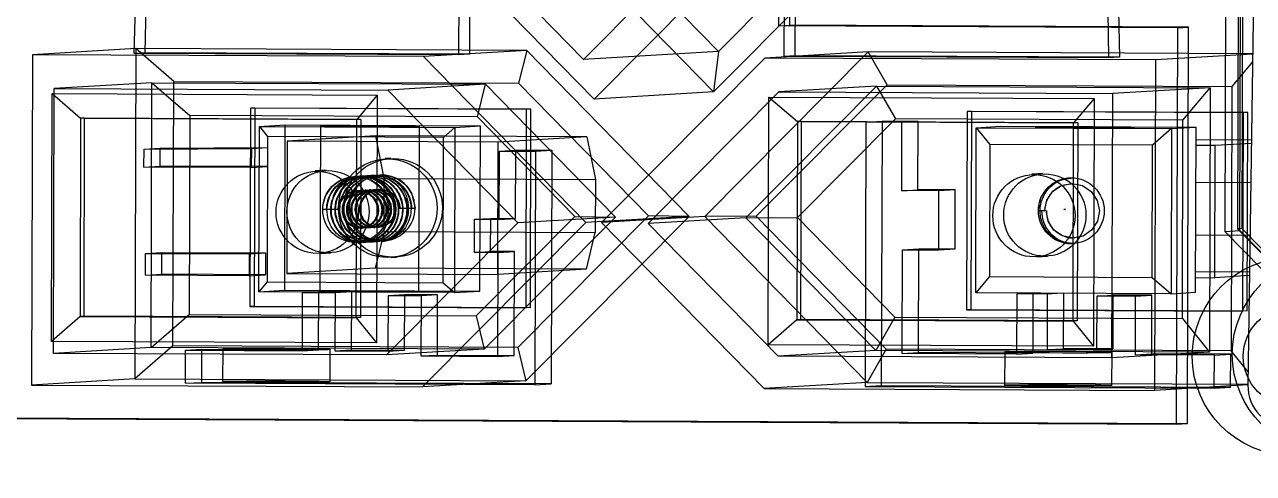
# Model space of a CAD drawing. Header units: millimetres. Extents: x -31.6 to 57.7, y -27.5 to 38.1.
# Drawn here: x -12.66 to 24.55, y -2.32 to 11.26 of the extents above; entities that cross this region are included whole.
import ezdxf

# ---------------------------------------------------------------- set-up
doc = ezdxf.new("R2010")
doc.units = ezdxf.units.MM

msp = doc.modelspace()

# ---------------------------------------------------------------- linework, layer by layer
at = {"color": 7, "linetype": 'Continuous', "lineweight": 25}
for p, q in [((10.182, 11.224), (10.252, 34.923)), ((10.511, 11.244), (10.58, 34.942)), ((24.832, 31.807), (24.38, 0.353)), ((0.533, 28.342), (0.48, 10.343)), ((0.862, 28.361), (0.809, 10.362)), ((10.343, 10.297), (10.397, 28.296)), ((10.672, 10.316), (10.725, 28.315)), ((24.099, 16.834), (24.064, 5.083)), ((24.23, 16.842), (24.195, 5.091)), ((23.71, 16.586), (23.676, 5.001)), ((24.136, 5.028), (24.17, 16.613)), ((4.26, 10.209), (0.327, 14.227)), ((3.286, 14.246), (8.203, 9.223)), ((8.218, 14.19), (4.26, 10.209)), ((4.415, 14.469), (8.349, 10.451)), ((8.203, 9.223), (13.15, 14.2)), ((8.349, 10.451), (12.306, 14.432)), ((-0.332, 14.032), (4.586, 9.009)), ((4.586, 9.009), (9.532, 13.986)), ((10.182, 11.224), (10.511, 11.244)), ((22.255, 11.168), (10.182, 11.224)), ((22.584, 11.187), (10.511, 11.244)), ((22.22, -0.832), (22.255, 11.168)), ((22.255, 11.168), (22.584, 11.187)), ((22.549, -0.812), (22.584, 11.187)), ((-9.292, 10.536), (-12.416, 10.351)), ((-9.292, 10.536), (-9.321, 0.536)), ((2.545, 10.48), (-9.292, 10.536)), ((-8.144, 9.541), (-9.292, 10.536)), ((2.545, 10.48), (-0.579, 10.296)), ((2.545, 10.48), (2.298, 9.492)), ((7.462, 5.458), (2.545, 10.48)), ((8.349, 10.451), (4.26, 10.209)), ((12.882, 10.432), (7.936, 5.455)), ((8.349, 10.451), (8.203, 9.223)), ((12.882, 10.432), (9.758, 10.247)), ((24.524, 10.378), (12.882, 10.432)), ((13.452, 9.44), (12.882, 10.432)), ((-12.416, 10.351), (-12.445, 0.351)), ((-0.579, 10.296), (-12.416, 10.351)), ((-9.01, 10.408), (-9.339, 10.389)), ((0.48, 10.343), (-9.339, 10.389)), ((0.809, 10.362), (-9.01, 10.408)), ((4.338, 5.273), (-0.579, 10.296)), ((0.809, 10.362), (0.48, 10.343)), ((9.758, 10.247), (4.811, 5.271)), ((21.595, 10.192), (9.758, 10.247)), ((10.672, 10.316), (10.343, 10.297)), ((20.162, 10.251), (10.343, 10.297)), ((20.491, 10.271), (10.672, 10.316)), ((20.491, 10.271), (20.162, 10.251)), ((21.565, 0.192), (21.595, 10.192)), ((24.524, 10.365), (21.595, 10.192)), ((24.52, 10.139), (23.894, 9.391)), ((-11.785, 1.31), (-11.761, 9.327)), ((-8.801, 9.502), (-11.761, 9.327)), ((-11.761, 9.327), (-1.661, 9.28)), ((-8.825, 1.485), (-8.801, 9.502)), ((-8.801, 9.502), (1.299, 9.455)), ((-8.801, 9.502), (-7.654, 8.507)), ((-8.167, 1.541), (-8.144, 9.541)), ((-8.144, 9.541), (2.298, 9.492)), ((1.299, 9.455), (-1.661, 9.28)), ((1.052, 8.466), (1.299, 9.455)), ((1.299, 9.455), (5.233, 5.436)), ((2.298, 9.492), (6.232, 5.474)), ((9.178, 5.418), (13.136, 9.399)), ((9.495, 5.459), (13.452, 9.44)), ((13.136, 9.399), (10.176, 9.224)), ((13.136, 9.399), (23.236, 9.352)), ((13.136, 9.399), (13.706, 8.407)), ((13.452, 9.44), (23.894, 9.391)), ((23.236, 9.352), (20.276, 9.177)), ((22.411, 8.367), (23.236, 9.352)), ((23.236, 9.352), (23.213, 1.353)), ((23.894, 9.391), (23.87, 1.392)), ((-11.845, 1.672), (-11.823, 9.172)), ((-11.823, 9.172), (-1.979, 9.126)), ((-11.823, 9.172), (-10.962, 8.426)), ((-1.979, 9.126), (-2.597, 8.386)), ((-1.979, 9.126), (-2.001, 1.626)), ((-1.661, 9.28), (2.273, 5.261)), ((8.203, 9.223), (4.586, 9.009)), ((6.218, 5.243), (10.176, 9.224)), ((9.856, 1.571), (9.878, 9.07)), ((9.878, 9.07), (19.722, 9.024)), ((9.878, 9.07), (10.739, 8.324)), ((10.176, 9.224), (20.276, 9.177)), ((19.722, 9.024), (19.103, 8.285)), ((19.722, 9.024), (19.7, 1.525)), ((20.276, 9.177), (20.253, 1.178)), ((-5.823, 8.73), (-5.841, 2.73)), ((-5.692, 8.737), (-5.823, 8.73)), ((2.541, 8.69), (-5.823, 8.73)), ((-5.692, 8.737), (-5.709, 2.738)), ((2.673, 8.698), (-5.692, 8.737)), ((2.524, 2.691), (2.541, 8.69)), ((2.673, 8.698), (2.541, 8.69)), ((2.655, 2.699), (2.673, 8.698)), ((15.877, 8.628), (15.86, 2.628)), ((16.009, 8.636), (15.877, 8.628)), ((24.242, 8.589), (15.877, 8.628)), ((16.009, 8.636), (15.991, 2.636)), ((24.373, 8.597), (16.009, 8.636)), ((24.224, 2.589), (24.242, 8.589)), ((24.373, 8.597), (24.242, 8.589)), ((24.356, 2.597), (24.373, 8.597)), ((-10.962, 8.426), (-10.98, 2.426)), ((-10.839, 8.433), (-10.962, 8.426)), ((-2.597, 8.386), (-10.962, 8.426)), ((-10.856, 2.433), (-10.839, 8.433)), ((-10.839, 8.433), (-2.474, 8.394)), ((-7.654, 8.507), (-7.671, 2.49)), ((1.052, 8.466), (-7.654, 8.507)), ((-5.549, 8.177), (-4.776, 8.223)), ((-4.776, 8.223), (-4.791, 3.223)), ((-4.776, 8.223), (1.142, 8.195)), ((-3.703, 8.191), (-3.718, 3.191)), ((-2.615, 2.387), (-2.597, 8.386)), ((-2.474, 8.394), (-2.597, 8.386)), ((-2.474, 8.394), (-2.492, 2.394)), ((0.369, 8.15), (1.142, 8.195)), ((4.002, 5.453), (1.052, 8.466)), ((1.128, 3.196), (1.142, 8.195)), ((10.739, 8.324), (10.721, 2.325)), ((13.706, 8.407), (10.738, 5.421)), ((10.862, 8.331), (10.739, 8.324)), ((19.103, 8.285), (10.739, 8.324)), ((10.844, 2.332), (10.862, 8.331)), ((10.862, 8.331), (19.226, 8.292)), ((12.811, 8.309), (12.787, 0.309)), ((12.811, 8.309), (13.304, 8.338)), ((13.902, 8.304), (12.811, 8.309)), ((13.304, 8.338), (13.28, 0.339)), ((14.395, 8.333), (13.304, 8.338)), ((22.411, 8.367), (13.706, 8.407)), ((13.896, 6.235), (13.902, 8.304)), ((13.902, 8.304), (14.395, 8.333)), ((14.389, 6.264), (14.395, 8.333)), ((16.152, 8.142), (16.892, 8.186)), ((16.892, 8.186), (22.81, 8.158)), ((19.085, 2.285), (19.103, 8.285)), ((19.226, 8.292), (19.103, 8.285)), ((19.226, 8.292), (19.209, 2.293)), ((22.394, 2.367), (22.411, 8.367)), ((-5.564, 3.178), (-5.549, 8.177)), ((-5.549, 8.177), (0.369, 8.15)), ((-5.549, 8.177), (-5.303, 7.873)), ((-5.303, 7.873), (-5.316, 3.473)), ((0.023, 7.848), (-5.303, 7.873)), ((-2.028, 7.891), (-4.708, 7.733)), ((-1.769, 6.599), (-2.028, 7.891)), ((4.364, 7.861), (-2.028, 7.891)), ((-0.718, 3.182), (-0.703, 8.182)), ((0.01, 3.448), (0.023, 7.848)), ((0.369, 8.15), (0.023, 7.848)), ((0.369, 8.15), (0.355, 3.15)), ((4.364, 7.861), (1.684, 7.703)), ((4.364, 7.861), (4.623, 6.569)), ((16.137, 3.143), (16.152, 8.142)), ((16.152, 8.142), (22.07, 8.115)), ((16.152, 8.142), (16.561, 7.635)), ((22.07, 8.115), (21.493, 7.612)), ((22.07, 8.115), (22.055, 3.115)), ((22.07, 8.115), (22.81, 8.158)), ((22.795, 3.159), (22.81, 8.158)), ((-9.044, 6.948), (-9.042, 7.495)), ((-9.042, 7.495), (-8.549, 7.524)), ((-9.042, 7.495), (-5.793, 7.512)), ((-8.551, 6.977), (-8.549, 7.524)), ((-8.549, 7.524), (-5.299, 7.541)), ((-5.793, 7.512), (-5.794, 6.933)), ((-5.793, 7.512), (-5.299, 7.541)), ((-5.299, 7.541), (-5.301, 6.962)), ((-4.708, 7.733), (-4.72, 3.733)), ((1.684, 7.703), (-4.708, 7.733)), ((1.672, 3.703), (1.684, 7.703)), ((1.719, 7.434), (2.213, 7.463)), ((2.207, 5.394), (2.213, 7.463)), ((2.213, 7.463), (3.304, 7.458)), ((2.811, 7.428), (3.304, 7.458)), ((3.304, 7.458), (3.283, 0.385)), ((16.561, 7.635), (16.55, 3.635)), ((21.493, 7.612), (16.561, 7.635)), ((21.482, 3.612), (21.493, 7.612)), ((24.486, 7.767), (22.809, 7.775)), ((23.384, 7.601), (22.809, 7.604)), ((23.372, 3.602), (23.384, 7.601)), ((24.485, 7.667), (23.384, 7.601)), ((-1.574, 7.217), (-1.738, 7.208)), ((1.713, 5.365), (1.719, 7.434)), ((1.719, 7.434), (2.811, 7.428)), ((2.811, 7.428), (2.79, 0.356)), ((-9.044, 6.948), (-8.551, 6.977)), ((-5.794, 6.933), (-9.044, 6.948)), ((-5.301, 6.962), (-8.551, 6.977)), ((-5.794, 6.933), (-5.301, 6.962)), ((-3.532, 6.851), (-3.861, 6.832)), ((-2.036, 6.698), (-2.151, 6.692)), ((-2.021, 6.699), (-2.024, 6.699)), ((-1.883, 6.708), (-1.907, 6.706)), ((18.168, 6.75), (17.839, 6.73)), ((-2.674, 6.661), (-2.705, 6.659)), ((-2.544, 6.668), (-2.56, 6.668)), ((-2.428, 6.675), (-2.514, 6.67)), ((-2.299, 6.683), (-2.414, 6.676)), ((-2.167, 6.691), (-2.282, 6.684)), ((-1.773, 4.999), (-1.769, 6.599)), ((-1.769, 6.599), (4.623, 6.569)), ((4.623, 6.569), (4.619, 4.969)), ((24.468, 6.477), (22.805, 6.484)), ((-2.575, 6.236), (-2.607, 6.234)), ((-2.444, 6.244), (-2.477, 6.242)), ((-2.314, 6.252), (-2.346, 6.25)), ((-2.183, 6.259), (-2.216, 6.257)), ((-2.053, 6.267), (-2.085, 6.265)), ((-1.922, 6.275), (-1.955, 6.273)), ((-0.945, 6.162), (-0.828, 5.705)), ((13.896, 6.235), (14.389, 6.264)), ((15.026, 6.239), (13.896, 6.235)), ((15.519, 6.268), (14.389, 6.264)), ((15.02, 4.443), (15.026, 6.239)), ((15.026, 6.239), (15.519, 6.268)), ((15.514, 4.472), (15.519, 6.268)), ((-3.633, 5.665), (-3.519, 5.672)), ((-3.168, 5.666), (-3.633, 5.665)), ((-3.519, 5.672), (-3.136, 5.668)), ((-3.136, 5.668), (-3.168, 5.666)), ((-1.325, 5.703), (-1.292, 5.705)), ((-0.942, 5.699), (-1.325, 5.703)), ((-1.292, 5.705), (-0.828, 5.705)), ((-0.828, 5.705), (-0.942, 5.699)), ((18.221, 5.629), (18.035, 5.628)), ((18.234, 5.629), (18.221, 5.629)), ((18.86, 5.666), (18.809, 5.667)), ((18.847, 5.666), (18.86, 5.666)), ((2.273, 5.261), (-1.701, 1.263)), ((-0.609, 0.296), (4.338, 5.273)), ((0.959, 4.368), (0.962, 5.368)), ((0.962, 5.368), (1.455, 5.397)), ((0.962, 5.368), (1.713, 5.365)), ((1.017, 2.45), (4.002, 5.453)), ((5.233, 5.436), (1.259, 1.438)), ((1.452, 4.397), (1.455, 5.397)), ((1.455, 5.397), (2.207, 5.394)), ((1.713, 5.365), (2.207, 5.394)), ((5.233, 5.436), (2.273, 5.261)), ((6.232, 5.474), (2.274, 1.492)), ((2.516, 0.481), (7.462, 5.458)), ((4.002, 5.453), (5.233, 5.436)), ((7.462, 5.458), (4.338, 5.273)), ((7.936, 5.455), (4.811, 5.271)), ((4.811, 5.271), (9.729, 0.248)), ((9.178, 5.418), (6.218, 5.243)), ((10.152, 1.225), (6.218, 5.243)), ((7.462, 5.458), (6.232, 5.474)), ((9.495, 5.459), (7.936, 5.455)), ((7.936, 5.455), (12.853, 0.433)), ((9.178, 5.418), (10.738, 5.421)), ((13.112, 1.4), (9.178, 5.418)), ((13.429, 1.44), (9.495, 5.459)), ((10.738, 5.421), (13.688, 2.408)), ((-2.476, 5.099), (-2.443, 5.101)), ((-2.345, 5.107), (-2.313, 5.109)), ((-2.215, 5.115), (-2.182, 5.117)), ((-2.084, 5.123), (-2.052, 5.124)), ((-1.773, 4.999), (-2.04, 3.891)), ((-1.978, 4.788), (-1.792, 4.912)), ((-1.954, 5.13), (-1.921, 5.132)), ((-1.773, 4.999), (4.619, 4.969)), ((4.352, 3.862), (4.619, 4.969)), ((24.445, 4.877), (22.801, 4.885)), ((23.676, 5.001), (24.136, 5.028)), ((23.676, 5.001), (31.732, -3.229)), ((24.195, 5.091), (24.064, 5.083)), ((24.064, 5.083), (32.236, -3.264)), ((32.193, -3.202), (24.136, 5.028)), ((24.195, 5.091), (32.367, -3.256)), ((-2.587, 4.662), (-2.491, 4.668)), ((-2.389, 4.674), (-2.363, 4.676)), ((-2.361, 4.676), (-2.246, 4.683)), ((-2.231, 4.684), (-2.116, 4.69)), ((-2.101, 4.691), (-1.986, 4.698)), ((-1.97, 4.699), (-1.907, 4.703)), ((-1.854, 4.706), (-1.765, 4.711)), ((13.92, 4.448), (14.414, 4.477)), ((14.404, 1.333), (14.414, 4.477)), ((14.414, 4.477), (15.514, 4.472)), ((15.02, 4.443), (15.514, 4.472)), ((-8.995, 3.676), (-8.993, 4.337)), ((-8.993, 4.337), (-8.5, 4.367)), ((-8.993, 4.337), (-5.855, 4.323)), ((-8.502, 3.705), (-8.5, 4.367)), ((-8.5, 4.367), (-5.362, 4.352)), ((-5.855, 4.323), (-5.857, 3.661)), ((-5.855, 4.323), (-5.362, 4.352)), ((-5.362, 4.352), (-5.364, 3.69)), ((-3.714, 4.336), (-3.385, 4.355)), ((-1.561, 4.213), (-1.397, 4.222)), ((0.959, 4.368), (1.452, 4.397)), ((1.681, 4.365), (0.959, 4.368)), ((2.174, 4.394), (1.452, 4.397)), ((1.671, 1.221), (1.681, 4.365)), ((1.681, 4.365), (2.174, 4.394)), ((2.165, 1.25), (2.174, 4.394)), ((13.911, 1.304), (13.92, 4.448)), ((13.92, 4.448), (15.02, 4.443)), ((17.987, 4.234), (18.316, 4.254)), ((-2.04, 3.891), (-4.72, 3.733)), ((-4.72, 3.733), (1.672, 3.703)), ((4.352, 3.862), (-2.04, 3.891)), ((4.352, 3.862), (1.672, 3.703)), ((24.429, 3.768), (22.797, 3.775)), ((-8.995, 3.676), (-8.502, 3.705)), ((-5.857, 3.661), (-8.995, 3.676)), ((-5.364, 3.69), (-8.502, 3.705)), ((-5.857, 3.661), (-5.364, 3.69)), ((-5.316, 3.473), (-5.564, 3.178)), ((-5.316, 3.473), (0.01, 3.448)), ((0.01, 3.448), (0.355, 3.15)), ((16.55, 3.635), (16.137, 3.143)), ((16.55, 3.635), (21.482, 3.612)), ((21.482, 3.612), (22.055, 3.115)), ((22.797, 3.604), (23.372, 3.602)), ((24.427, 3.664), (23.372, 3.602)), ((-5.564, 3.178), (-4.791, 3.223)), ((0.355, 3.15), (-5.564, 3.178)), ((-4.791, 3.223), (1.128, 3.196)), ((-4.249, 1.389), (-4.244, 3.156)), ((-4.244, 3.156), (-3.75, 3.186)), ((-4.244, 3.156), (-3.257, 3.152)), ((-3.756, 1.418), (-3.75, 3.186)), ((-3.75, 3.186), (-2.764, 3.181)), ((-3.257, 3.152), (-3.263, 1.384)), ((-3.257, 3.152), (-2.764, 3.181)), ((-2.764, 3.181), (-2.769, 1.414)), ((-1.646, 1.377), (-1.641, 3.067)), ((-1.641, 3.067), (-1.148, 3.096)), ((-1.641, 3.067), (-0.655, 3.062)), ((-1.153, 1.406), (-1.148, 3.096)), ((-1.148, 3.096), (-0.162, 3.091)), ((-0.655, 3.062), (-0.66, 1.232)), ((-0.655, 3.062), (-0.162, 3.091)), ((-0.162, 3.091), (-0.167, 1.261)), ((0.355, 3.15), (1.128, 3.196)), ((22.055, 3.115), (16.137, 3.143)), ((17.378, 3.118), (17.373, 1.288)), ((17.378, 3.118), (17.668, 3.135)), ((18.311, 3.114), (17.378, 3.118)), ((17.871, 3.135), (17.866, 1.317)), ((18.306, 1.424), (18.311, 3.114)), ((18.311, 3.114), (18.601, 3.131)), ((18.799, 1.453), (18.804, 3.13)), ((19.8, 3.044), (19.795, 1.417)), ((19.8, 3.044), (20.293, 3.073)), ((20.979, 3.038), (19.8, 3.044)), ((20.293, 3.073), (20.289, 1.446)), ((21.472, 3.068), (20.293, 3.073)), ((20.973, 1.271), (20.979, 3.038)), ((20.979, 3.038), (21.472, 3.068)), ((21.467, 1.3), (21.472, 3.068)), ((22.055, 3.115), (22.795, 3.159)), ((-5.709, 2.738), (-5.841, 2.73)), ((-5.841, 2.73), (2.524, 2.691)), ((-5.709, 2.738), (2.655, 2.699)), ((2.655, 2.699), (2.524, 2.691)), ((15.991, 2.636), (15.86, 2.628)), ((15.86, 2.628), (24.224, 2.589)), ((15.991, 2.636), (24.356, 2.597)), ((-10.98, 2.426), (-11.845, 1.672)), ((-10.856, 2.433), (-10.98, 2.426)), ((-10.98, 2.426), (-2.615, 2.387)), ((-2.492, 2.394), (-10.856, 2.433)), ((-8.825, 1.485), (-7.671, 2.49)), ((-7.671, 2.49), (1.017, 2.45)), ((-2.492, 2.394), (-2.615, 2.387)), ((-2.615, 2.387), (-2.001, 1.626)), ((1.017, 2.45), (1.259, 1.438)), ((10.721, 2.325), (9.856, 1.571)), ((10.844, 2.332), (10.721, 2.325)), ((10.721, 2.325), (19.085, 2.285)), ((19.209, 2.293), (10.844, 2.332)), ((13.688, 2.408), (13.112, 1.4)), ((13.688, 2.408), (22.394, 2.367)), ((19.209, 2.293), (19.085, 2.285)), ((19.085, 2.285), (19.7, 1.525)), ((22.394, 2.367), (23.213, 1.353)), ((24.356, 2.597), (24.224, 2.589)), ((-2.001, 1.626), (-11.845, 1.672)), ((-8.167, 1.541), (-9.321, 0.536)), ((2.274, 1.492), (-8.167, 1.541)), ((2.274, 1.492), (2.516, 0.481)), ((19.7, 1.525), (9.856, 1.571)), ((-8.825, 1.485), (-11.785, 1.31)), ((-1.701, 1.263), (-11.785, 1.31)), ((1.259, 1.438), (-8.825, 1.485)), ((-7.784, 0.406), (-7.782, 1.406)), ((-7.782, 1.406), (-7.288, 1.435)), ((-7.782, 1.406), (-4.249, 1.389)), ((-7.291, 0.435), (-7.288, 1.435)), ((-7.288, 1.435), (-3.756, 1.418)), ((-6.658, 1.447), (-6.661, 0.465)), ((-4.249, 1.389), (-3.756, 1.418)), ((-3.411, 0.455), (-3.408, 1.438)), ((-3.263, 1.384), (-2.769, 1.414)), ((-3.263, 1.384), (-1.646, 1.377)), ((-2.769, 1.414), (-1.153, 1.406)), ((1.259, 1.438), (-1.701, 1.263)), ((-1.646, 1.377), (-1.153, 1.406)), ((-0.66, 1.232), (-0.167, 1.261)), ((-0.66, 1.232), (1.671, 1.221)), ((-0.167, 1.261), (2.165, 1.25)), ((1.671, 1.221), (2.165, 1.25)), ((13.112, 1.4), (10.152, 1.225)), ((20.253, 1.178), (10.152, 1.225)), ((13.429, 1.44), (12.853, 0.433)), ((23.213, 1.353), (13.112, 1.4)), ((23.87, 1.392), (13.429, 1.44)), ((13.911, 1.304), (14.404, 1.333)), ((17.373, 1.288), (13.911, 1.304)), ((17.866, 1.317), (14.404, 1.333)), ((17.016, 1.354), (17.013, 0.354)), ((17.373, 1.288), (17.866, 1.317)), ((18.306, 1.424), (18.799, 1.453)), ((19.795, 1.417), (18.306, 1.424)), ((20.289, 1.446), (18.799, 1.453)), ((19.795, 1.417), (20.289, 1.446)), ((23.213, 1.353), (20.253, 1.178)), ((20.263, 0.344), (20.266, 1.344)), ((20.973, 1.271), (21.467, 1.3)), ((23.364, 1.26), (20.973, 1.271)), ((23.858, 1.289), (21.467, 1.3)), ((23.361, 0.26), (23.364, 1.26)), ((23.364, 1.26), (23.858, 1.289)), ((23.855, 0.289), (23.858, 1.289)), ((24.385, 0.754), (23.87, 1.392)), ((-9.321, 0.536), (-12.445, 0.351)), ((-9.321, 0.536), (2.516, 0.481)), ((-7.784, 0.406), (-7.291, 0.435)), ((2.79, 0.356), (-7.784, 0.406)), ((3.283, 0.385), (-7.291, 0.435)), ((2.516, 0.481), (-0.609, 0.296)), ((2.79, 0.356), (3.283, 0.385)), ((12.853, 0.433), (9.729, 0.248)), ((12.853, 0.433), (24.38, 0.379)), ((-12.445, 0.351), (-0.609, 0.296)), ((9.729, 0.248), (21.565, 0.192)), ((12.787, 0.309), (13.28, 0.339)), ((12.787, 0.309), (23.361, 0.26)), ((13.28, 0.339), (23.855, 0.289)), ((24.38, 0.359), (21.565, 0.192)), ((23.361, 0.26), (23.855, 0.289)), ((-13.764, -0.663), (22.22, -0.832)), ((-13.435, -0.644), (22.549, -0.812)), ((22.22, -0.832), (22.549, -0.812))]:
    msp.add_line(p, q, dxfattribs=at)
at = {"color": 7, "linetype": 'Continuous', "lineweight": 25, "flags": 128}
for points in [[(-9.339, 10.389), (-9.305, 11.801), (-9.21, 13.204), (-9.055, 14.589), (-8.842, 15.949), (-8.571, 17.273), (-8.245, 18.555), (-7.864, 19.787), (-7.433, 20.96), (-6.952, 22.067), (-6.426, 23.103), (-5.857, 24.059), (-5.249, 24.931), (-4.605, 25.714), (-3.931, 26.401), (-3.229, 26.989), (-2.504, 27.475), (-1.761, 27.855), (-1.004, 28.128), (-0.238, 28.29), (0.533, 28.342)], [(-9.01, 10.408), (-8.976, 11.82), (-8.881, 13.223), (-8.726, 14.609), (-8.513, 15.968), (-8.242, 17.293), (-7.916, 18.575), (-7.536, 19.806), (-7.104, 20.979), (-6.623, 22.087), (-6.097, 23.122), (-5.528, 24.079), (-4.92, 24.951), (-4.276, 25.733), (-3.602, 26.421), (-2.9, 27.009), (-2.175, 27.495), (-1.432, 27.875), (-0.675, 28.147), (0.091, 28.31), (0.862, 28.361)], [(10.397, 28.296), (11.167, 28.237), (11.932, 28.067), (12.687, 27.788), (13.428, 27.401), (14.15, 26.908), (14.848, 26.313), (15.519, 25.62), (16.158, 24.831), (16.76, 23.954), (17.324, 22.992), (17.844, 21.951), (18.318, 20.839), (18.743, 19.662), (19.116, 18.427), (19.435, 17.142), (19.698, 15.815), (19.903, 14.454), (20.05, 13.067), (20.136, 11.663), (20.162, 10.251)], [(10.725, 28.315), (11.496, 28.256), (12.261, 28.087), (13.016, 27.807), (13.757, 27.42), (14.479, 26.928), (15.177, 26.333), (15.848, 25.639), (16.487, 24.851), (17.089, 23.973), (17.653, 23.011), (18.173, 21.971), (18.647, 20.859), (19.072, 19.682), (19.445, 18.447), (19.764, 17.162), (20.027, 15.835), (20.232, 14.474), (20.378, 13.087), (20.465, 11.683), (20.491, 10.271)], [(-2.45, 8.172), (-2.059, 8.17), (-1.677, 8.17), (-1.331, 8.171), (-1.045, 8.173), (-0.838, 8.176), (-0.724, 8.179), (-0.71, 8.183), (-0.799, 8.188), (-0.983, 8.192), (-1.25, 8.195), (-1.582, 8.199), (-1.957, 8.201), (-2.348, 8.202), (-2.729, 8.202), (-3.075, 8.201), (-3.361, 8.2), (-3.569, 8.197), (-3.683, 8.193), (-3.696, 8.189), (-3.608, 8.185), (-3.424, 8.181), (-3.157, 8.177), (-2.824, 8.174), (-2.45, 8.172)], [(19.193, 8.133), (19.585, 8.132), (19.966, 8.132), (20.312, 8.133), (20.598, 8.135), (20.805, 8.137), (20.92, 8.141), (20.933, 8.145), (20.845, 8.149), (20.661, 8.153), (20.393, 8.157), (20.061, 8.16), (19.687, 8.163), (19.295, 8.164), (18.914, 8.164), (18.568, 8.163), (18.282, 8.161), (18.075, 8.158), (17.96, 8.155), (17.947, 8.151), (18.035, 8.147), (18.219, 8.143), (18.487, 8.139), (18.819, 8.136), (19.193, 8.133)], [(18.221, 5.629), (18.286, 5.943), (18.471, 6.216), (18.734, 6.391), (19.053, 6.454), (19.372, 6.388), (19.634, 6.211), (19.817, 5.937), (19.881, 5.622), (19.822, 5.308), (19.644, 5.036), (19.387, 4.862), (19.074, 4.799), (18.762, 4.865), (18.507, 5.042), (18.33, 5.316), (18.273, 5.632), (18.273, 5.632)], [(-1.971, 3.201), (-1.597, 3.199), (-1.265, 3.196), (-0.997, 3.192), (-0.813, 3.188), (-0.725, 3.184), (-0.738, 3.18), (-0.853, 3.176), (-1.06, 3.173), (-1.346, 3.171), (-1.692, 3.17), (-2.073, 3.171), (-2.465, 3.172), (-2.839, 3.174), (-3.171, 3.177), (-3.439, 3.181), (-3.623, 3.185), (-3.711, 3.189), (-3.698, 3.193), (-3.583, 3.197), (-3.376, 3.2), (-3.09, 3.202), (-2.744, 3.203), (-2.363, 3.202), (-1.971, 3.201)], [(-6.636, 1.45), (-6.652, 1.446), (-6.566, 1.441), (-6.384, 1.437), (-6.117, 1.433), (-5.782, 1.43), (-5.4, 1.427), (-4.995, 1.426), (-4.592, 1.425), (-4.217, 1.426), (-3.893, 1.427), (-3.641, 1.43), (-3.476, 1.433), (-3.409, 1.437), (-3.444, 1.441), (-3.579, 1.446), (-3.805, 1.45), (-4.108, 1.454), (-4.47, 1.457), (-4.867, 1.459), (-5.274, 1.46), (-5.666, 1.46), (-6.018, 1.459), (-6.309, 1.457), (-6.519, 1.454), (-6.636, 1.45)], [(18.373, 1.333), (18.78, 1.332), (19.179, 1.332), (19.543, 1.332), (19.851, 1.334), (20.082, 1.337), (20.223, 1.341), (20.265, 1.345), (20.205, 1.349), (20.046, 1.353), (19.799, 1.357), (19.479, 1.361), (19.107, 1.364), (18.705, 1.366), (18.299, 1.367), (17.915, 1.366), (17.576, 1.365), (17.304, 1.363), (17.116, 1.359), (17.024, 1.356), (17.034, 1.351), (17.144, 1.347), (17.348, 1.343), (17.634, 1.339), (17.983, 1.336), (18.373, 1.333)], [(-4.768, 0.476), (-4.378, 0.473), (-4.029, 0.47), (-3.744, 0.466), (-3.539, 0.462), (-3.429, 0.458), (-3.419, 0.453), (-3.511, 0.449), (-3.699, 0.446), (-3.971, 0.444), (-4.31, 0.443), (-4.694, 0.442), (-5.1, 0.443), (-5.502, 0.445), (-5.874, 0.448), (-6.194, 0.451), (-6.441, 0.456), (-6.6, 0.46), (-6.66, 0.464), (-6.619, 0.468), (-6.477, 0.472), (-6.246, 0.475), (-5.938, 0.476), (-5.574, 0.477), (-5.175, 0.477), (-4.768, 0.476)], [(18.905, 0.365), (19.295, 0.363), (19.644, 0.359), (19.93, 0.356), (20.134, 0.351), (20.245, 0.347), (20.254, 0.343), (20.162, 0.339), (19.974, 0.336), (19.702, 0.333), (19.364, 0.332), (18.979, 0.332), (18.573, 0.333), (18.172, 0.334), (17.799, 0.337), (17.479, 0.341), (17.232, 0.345), (17.073, 0.349), (17.013, 0.354), (17.055, 0.358), (17.196, 0.361), (17.427, 0.364), (17.735, 0.366), (18.1, 0.367), (18.498, 0.366), (18.905, 0.365)]]:
    msp.add_lwpolyline(points, dxfattribs=at)
at = {"color": 7, "linetype": 'Continuous', "lineweight": 25}
for centre, radius in [((-1.663, 5.704), 1.493), ((-1.498, 5.714), 1.493), ((-3.8, 5.579), 1.245), ((-3.471, 5.598), 1.245), ((17.9, 5.477), 1.245), ((18.229, 5.497), 1.245), ((-2.637, 5.665), 0.996), ((19.031, 5.628), 0.996), ((25.683, 1.219), 2.989), ((26.894, 1.288), 2.989), ((25.727, 1.218), 1.493)]:
    msp.add_circle(centre, radius, dxfattribs=at)
for centre, radius, start, end in [((-1.834, 5.712), 0.996, 26.868, 359.5963), ((25.644, 0.327), 1.265, 178.814, 268.6439)]:
    msp.add_arc(centre, radius, start, end, dxfattribs=at)
for points, knots in [([(-1.792, 4.912), (-1.934, 4.82), (-2.149, 4.68), (-2.494, 4.666), (-2.75, 4.723), (-2.982, 4.85), (-3.173, 5.037), (-3.308, 5.27), (-3.376, 5.532), (-3.373, 5.805), (-3.299, 6.068), (-3.157, 6.303), (-2.958, 6.493), (-2.717, 6.624), (-2.45, 6.686), (-2.176, 6.675), (-1.914, 6.592), (-1.683, 6.442), (-1.501, 6.237), (-1.378, 5.993), (-1.324, 5.725), (-1.342, 5.454), (-1.441, 5.169), (-1.676, 4.864), (-2.022, 4.692), (-2.362, 4.673), (-2.62, 4.731), (-2.852, 4.858), (-3.043, 5.045), (-3.178, 5.277), (-3.246, 5.54), (-3.243, 5.813), (-3.168, 6.076), (-3.026, 6.311), (-2.828, 6.501), (-2.586, 6.631), (-2.319, 6.693), (-2.045, 6.682), (-1.783, 6.599), (-1.553, 6.45), (-1.37, 6.245), (-1.247, 6), (-1.193, 5.733), (-1.212, 5.461), (-1.311, 5.176), (-1.545, 4.872), (-1.892, 4.7), (-2.232, 4.681), (-2.489, 4.738), (-2.721, 4.865), (-2.912, 5.052), (-3.047, 5.285), (-3.115, 5.547), (-3.112, 5.82), (-3.038, 6.084), (-2.896, 6.319), (-2.697, 6.508), (-2.456, 6.639), (-2.189, 6.701), (-1.914, 6.69), (-1.653, 6.607), (-1.422, 6.458), (-1.24, 6.253), (-1.117, 6.008), (-1.063, 5.74), (-1.081, 5.469), (-1.18, 5.184), (-1.415, 4.88), (-1.761, 4.707), (-2.101, 4.689), (-2.359, 4.746), (-2.59, 4.873), (-2.745, 5.022), (-2.813, 5.125), (-2.833, 5.155)], [0, 0, 0, 0, 0.024914, 0.037898, 0.051086, 0.064365, 0.077333, 0.09055, 0.103812, 0.116773, 0.130014, 0.143255, 0.156217, 0.169479, 0.182695, 0.195664, 0.208943, 0.22213, 0.235115, 0.248406, 0.261561, 0.274568, 0.287868, 0.30578, 0.330693, 0.343678, 0.356865, 0.370144, 0.383113, 0.396329, 0.409591, 0.422552, 0.435794, 0.449035, 0.461996, 0.475258, 0.488475, 0.501443, 0.514722, 0.52791, 0.540894, 0.554185, 0.56734, 0.580348, 0.593647, 0.611559, 0.636473, 0.649457, 0.662645, 0.675924, 0.688892, 0.702109, 0.715371, 0.728332, 0.741573, 0.754815, 0.767776, 0.781038, 0.794254, 0.807223, 0.820502, 0.833689, 0.846674, 0.859965, 0.87312, 0.886127, 0.899427, 0.917339, 0.942252, 0.955237, 0.968424, 0.981703, 0.994672, 1, 1, 1, 1]), ([(-2.833, 5.155), (-2.898, 5.302), (-2.999, 5.532), (-2.973, 5.878), (-2.886, 6.137), (-2.733, 6.365), (-2.526, 6.545), (-2.278, 6.663), (-2.008, 6.712), (-1.735, 6.688), (-1.478, 6.592), (-1.255, 6.432), (-1.083, 6.219), (-0.968, 5.968), (-0.951, 5.788), (-0.942, 5.699)], [0, 0, 0, 0, 0.12914, 0.200752, 0.274076, 0.346896, 0.418594, 0.491987, 0.564626, 0.636453, 0.709892, 0.782328, 0.854326, 0.927788, 1, 1, 1, 1]), ([(-1.634, 6.64), (-1.487, 6.563), (-1.258, 6.443), (-1.062, 6.151), (-0.969, 5.895), (-0.948, 5.623), (-0.999, 5.357), (-1.117, 5.116), (-1.296, 4.918), (-1.519, 4.776), (-1.771, 4.702), (-2.035, 4.7), (-2.289, 4.771), (-2.515, 4.91), (-2.697, 5.106), (-2.82, 5.346), (-2.875, 5.611), (-2.859, 5.884), (-2.772, 6.144), (-2.619, 6.371), (-2.411, 6.551), (-2.164, 6.67), (-1.852, 6.727), (-1.465, 6.667), (-1.126, 6.45), (-0.992, 6.237), (-0.945, 6.162)], [0, 0, 0, 0, 0.069045, 0.107481, 0.146316, 0.184255, 0.222787, 0.261585, 0.299478, 0.338095, 0.376844, 0.414714, 0.453403, 0.492092, 0.529962, 0.568712, 0.607328, 0.645221, 0.68402, 0.722552, 0.76049, 0.799325, 0.837761, 0.893494, 0.962539, 1, 1, 1, 1]), ([(-2.701, 6.398), (-2.697, 6.402), (-2.629, 6.469), (-2.478, 6.583), (-2.222, 6.683), (-1.95, 6.712), (-1.752, 6.68), (-1.65, 6.646), (-1.634, 6.64)], [0, 0, 0, 0, 0.013946, 0.248145, 0.486398, 0.719905, 0.95483, 1, 1, 1, 1]), ([(-2.701, 6.398), (-2.666, 6.429), (-2.538, 6.542), (-2.287, 6.667), (-1.959, 6.716), (-1.749, 6.682), (-1.648, 6.645), (-1.634, 6.64)], [0, 0, 0, 0, 0.122921, 0.449728, 0.70389, 0.96044, 1, 1, 1, 1]), ([(-3.633, 5.665), (-3.624, 5.755), (-3.606, 5.936), (-3.489, 6.186), (-3.316, 6.398), (-3.092, 6.557), (-2.834, 6.651), (-2.561, 6.673), (-2.291, 6.623), (-2.044, 6.502), (-1.838, 6.321), (-1.686, 6.093), (-1.6, 5.833), (-1.586, 5.561), (-1.643, 5.296), (-1.768, 5.059), (-1.951, 4.865), (-2.177, 4.729), (-2.432, 4.661), (-2.695, 4.666), (-2.947, 4.743), (-3.17, 4.888), (-3.347, 5.089), (-3.475, 5.353), (-3.518, 5.649), (-3.472, 5.943), (-3.36, 6.193), (-3.185, 6.406), (-2.962, 6.565), (-2.704, 6.659), (-2.43, 6.681), (-2.161, 6.63), (-1.914, 6.51), (-1.708, 6.329), (-1.556, 6.1), (-1.47, 5.841), (-1.455, 5.568), (-1.513, 5.305), (-1.628, 5.078), (-1.741, 4.963), (-1.792, 4.912)], [0, 0, 0, 0, 0.026106, 0.052663, 0.078692, 0.104878, 0.131427, 0.157394, 0.183654, 0.210186, 0.236106, 0.262432, 0.288939, 0.314828, 0.341211, 0.367686, 0.393559, 0.419992, 0.446425, 0.472298, 0.498772, 0.525155, 0.551044, 0.577552, 0.610836, 0.636941, 0.663499, 0.689527, 0.715714, 0.742263, 0.76823, 0.79449, 0.821022, 0.846942, 0.873268, 0.899775, 0.925664, 0.952047, 0.978521, 1, 1, 1, 1]), ([(-3.519, 5.672), (-3.51, 5.762), (-3.491, 5.942), (-3.375, 6.192), (-3.202, 6.405), (-2.978, 6.564), (-2.72, 6.658), (-2.447, 6.68), (-2.177, 6.629), (-1.93, 6.509), (-1.724, 6.328), (-1.572, 6.099), (-1.486, 5.84), (-1.472, 5.567), (-1.529, 5.304), (-1.677, 5.011), (-1.865, 4.874), (-1.981, 4.789)], [0, 0, 0, 0, 0.063665, 0.128433, 0.19191, 0.255772, 0.320519, 0.383845, 0.447887, 0.512593, 0.575806, 0.640007, 0.704652, 0.767789, 0.832131, 0.896695, 1, 1, 1, 1]), ([(-3.362, 5.886), (-3.335, 5.971), (-3.282, 6.141), (-3.121, 6.36), (-2.913, 6.534), (-2.662, 6.647), (-2.391, 6.689), (-2.118, 6.658), (-1.864, 6.556), (-1.645, 6.39), (-1.477, 6.173), (-1.372, 5.92), (-1.338, 5.65), (-1.376, 5.381), (-1.482, 5.134), (-1.651, 4.927), (-1.867, 4.774), (-2.116, 4.687), (-2.379, 4.672), (-2.636, 4.73), (-2.868, 4.857), (-3.059, 5.044), (-3.194, 5.276), (-3.269, 5.566), (-3.253, 5.869), (-3.148, 6.148), (-2.992, 6.368), (-2.782, 6.542), (-2.532, 6.654), (-2.26, 6.697), (-1.988, 6.666), (-1.733, 6.564), (-1.514, 6.398), (-1.346, 6.181), (-1.242, 5.928), (-1.207, 5.657), (-1.245, 5.389), (-1.352, 5.142), (-1.52, 4.935), (-1.737, 4.782), (-1.985, 4.695), (-2.248, 4.68), (-2.505, 4.737), (-2.738, 4.864), (-2.929, 5.051), (-3.063, 5.284), (-3.139, 5.574), (-3.123, 5.877), (-3.018, 6.156), (-2.861, 6.376), (-2.651, 6.55), (-2.401, 6.662), (-2.13, 6.704), (-1.857, 6.673), (-1.603, 6.572), (-1.384, 6.406), (-1.216, 6.189), (-1.111, 5.936), (-1.077, 5.665), (-1.115, 5.396), (-1.221, 5.15), (-1.39, 4.942), (-1.606, 4.789), (-1.855, 4.703), (-2.118, 4.687), (-2.375, 4.745), (-2.607, 4.872), (-2.798, 5.059), (-2.897, 5.229), (-2.934, 5.329), (-2.94, 5.345)], [0, 0, 0, 0, 0.014586, 0.029014, 0.043626, 0.058567, 0.073304, 0.087951, 0.102897, 0.117588, 0.132279, 0.147224, 0.161872, 0.176608, 0.191549, 0.206162, 0.22094, 0.235871, 0.250457, 0.265272, 0.280189, 0.294758, 0.309606, 0.324504, 0.343747, 0.358333, 0.37276, 0.387373, 0.402314, 0.41705, 0.431698, 0.446643, 0.461334, 0.476025, 0.490971, 0.505618, 0.520355, 0.535295, 0.549908, 0.564686, 0.579617, 0.594204, 0.609019, 0.623936, 0.638505, 0.653352, 0.668251, 0.687493, 0.702079, 0.716507, 0.73112, 0.74606, 0.760797, 0.775444, 0.79039, 0.805081, 0.819772, 0.834717, 0.849365, 0.864101, 0.879042, 0.893655, 0.908433, 0.923364, 0.93795, 0.952765, 0.967682, 0.982251, 0.997099, 1, 1, 1, 1]), ([(-1.408, 5.671), (-1.412, 5.737), (-1.421, 5.872), (-1.512, 6.124), (-1.71, 6.391), (-1.993, 6.58), (-2.253, 6.658), (-2.45, 6.678), (-2.644, 6.662), (-2.89, 6.588), (-3.137, 6.402), (-3.302, 6.14), (-3.347, 5.949), (-3.362, 5.886)], [0, 0, 0, 0, 0.065026, 0.133459, 0.26652, 0.402513, 0.467207, 0.532554, 0.598221, 0.663201, 0.799836, 0.932818, 1, 1, 1, 1]), ([(-2.94, 5.345), (-2.955, 5.384), (-3, 5.502), (-3.026, 5.72), (-2.977, 6.001), (-2.859, 6.23), (-2.743, 6.353), (-2.701, 6.398)], [0, 0, 0, 0, 0.10894, 0.330997, 0.55324, 0.835108, 1, 1, 1, 1]), ([(-2.94, 5.345), (-2.948, 5.368), (-2.982, 5.475), (-3.009, 5.678), (-2.973, 5.946), (-2.872, 6.197), (-2.758, 6.331), (-2.701, 6.398)], [0, 0, 0, 0, 0.0631236, 0.3005367, 0.5365154, 0.770061, 1, 1, 1, 1]), ([(-1.634, 6.64), (-1.564, 6.606), (-1.403, 6.529), (-1.207, 6.318), (-1.079, 6.047), (-1.031, 5.748), (-1.05, 5.48), (-1.128, 5.227), (-1.277, 4.986), (-1.507, 4.799), (-1.8, 4.699), (-2.098, 4.696), (-2.384, 4.779), (-2.641, 4.928), (-2.768, 5.078), (-2.833, 5.155)], [0, 0, 0, 0, 0.0646, 0.147447, 0.24322, 0.31126, 0.379515, 0.444894, 0.523636, 0.619227, 0.69604, 0.773096, 0.844815, 0.920946, 1, 1, 1, 1]), ([(18.035, 5.628), (18.051, 5.759), (18.084, 6.022), (18.316, 6.35), (18.628, 6.571), (18.866, 6.599), (18.977, 6.613)], [0, 0, 0, 0, 0.258451, 0.523687, 0.778433, 1, 1, 1, 1]), ([(19.117, 4.638), (19.097, 4.634), (18.952, 4.601), (18.673, 4.689), (18.349, 4.902), (18.134, 5.239), (18.062, 5.631), (18.143, 6.025), (18.367, 6.353), (18.681, 6.574), (18.918, 6.602), (19.029, 6.616)], [0, 0, 0, 0, 0.019862, 0.146108, 0.268421, 0.39577, 0.519862, 0.643955, 0.771304, 0.893617, 1, 1, 1, 1]), ([(18.234, 5.629), (18.247, 5.737), (18.275, 5.955), (18.468, 6.227), (18.726, 6.41), (18.923, 6.433), (19.014, 6.444)], [0, 0, 0, 0, 0.25891, 0.524634, 0.779824, 1, 1, 1, 1]), ([(-3.168, 5.666), (-3.162, 5.717), (-3.15, 5.82), (-3.081, 5.963), (-2.98, 6.084), (-2.85, 6.175), (-2.701, 6.229), (-2.542, 6.241), (-2.386, 6.213), (-2.243, 6.144), (-2.123, 6.041), (-2.034, 5.911), (-1.982, 5.763), (-1.972, 5.608), (-2.002, 5.457), (-2.07, 5.322), (-2.173, 5.211), (-2.299, 5.134), (-2.442, 5.095), (-2.59, 5.098), (-2.731, 5.143), (-2.856, 5.225), (-2.955, 5.34), (-3.025, 5.49), (-3.047, 5.659), (-3.018, 5.828), (-2.951, 5.97), (-2.85, 6.092), (-2.72, 6.183), (-2.57, 6.236), (-2.412, 6.249), (-2.256, 6.22), (-2.112, 6.152), (-1.992, 6.049), (-1.903, 5.919), (-1.852, 5.771), (-1.841, 5.615), (-1.871, 5.465), (-1.94, 5.33), (-2.042, 5.219), (-2.169, 5.142), (-2.311, 5.103), (-2.46, 5.106), (-2.601, 5.15), (-2.725, 5.233), (-2.824, 5.348), (-2.894, 5.498), (-2.916, 5.667), (-2.887, 5.836), (-2.821, 5.978), (-2.719, 6.099), (-2.589, 6.19), (-2.44, 6.244), (-2.281, 6.257), (-2.125, 6.228), (-1.982, 6.16), (-1.862, 6.056), (-1.773, 5.926), (-1.721, 5.778), (-1.711, 5.623), (-1.741, 5.473), (-1.809, 5.337), (-1.912, 5.227), (-2.038, 5.149), (-2.181, 5.111), (-2.329, 5.114), (-2.47, 5.158), (-2.595, 5.24), (-2.694, 5.355), (-2.764, 5.506), (-2.786, 5.675), (-2.757, 5.843), (-2.69, 5.986), (-2.589, 6.107), (-2.459, 6.198), (-2.309, 6.252), (-2.151, 6.265), (-1.995, 6.236), (-1.851, 6.168), (-1.731, 6.064), (-1.642, 5.934), (-1.591, 5.786), (-1.58, 5.631), (-1.61, 5.48), (-1.679, 5.345), (-1.781, 5.234), (-1.908, 5.157), (-2.05, 5.119), (-2.199, 5.122), (-2.34, 5.166), (-2.464, 5.248), (-2.563, 5.363), (-2.633, 5.514), (-2.655, 5.683), (-2.626, 5.851), (-2.56, 5.993), (-2.458, 6.115), (-2.328, 6.206), (-2.179, 6.259), (-2.02, 6.272), (-1.864, 6.244), (-1.721, 6.175), (-1.601, 6.072), (-1.512, 5.942), (-1.46, 5.794), (-1.45, 5.639), (-1.48, 5.488), (-1.548, 5.353), (-1.651, 5.242), (-1.777, 5.165), (-1.92, 5.126), (-2.068, 5.129), (-2.209, 5.173), (-2.334, 5.256), (-2.433, 5.371), (-2.503, 5.521), (-2.525, 5.69), (-2.496, 5.859), (-2.429, 6.001), (-2.328, 6.123), (-2.198, 6.213), (-2.048, 6.267), (-1.89, 6.28), (-1.733, 6.251), (-1.59, 6.183), (-1.47, 6.08), (-1.382, 5.949), (-1.335, 5.819), (-1.328, 5.735), (-1.325, 5.703)], [0, 0, 0, 0, 0.007768, 0.015678, 0.023421, 0.031215, 0.039123, 0.046846, 0.054663, 0.062565, 0.070274, 0.078111, 0.086006, 0.093705, 0.101561, 0.109445, 0.117139, 0.12501, 0.132881, 0.140575, 0.14846, 0.156315, 0.164014, 0.171909, 0.181815, 0.189583, 0.197493, 0.205236, 0.21303, 0.220938, 0.228661, 0.236478, 0.24438, 0.252089, 0.259926, 0.267821, 0.27552, 0.283376, 0.29126, 0.298954, 0.306825, 0.314696, 0.32239, 0.330275, 0.33813, 0.345829, 0.353724, 0.36363, 0.371398, 0.379308, 0.387052, 0.394845, 0.402753, 0.410476, 0.418293, 0.426195, 0.433904, 0.441741, 0.449636, 0.457335, 0.465191, 0.473075, 0.480769, 0.48864, 0.496511, 0.504206, 0.51209, 0.519945, 0.527644, 0.535539, 0.545445, 0.553213, 0.561123, 0.568867, 0.57666, 0.584568, 0.592291, 0.600108, 0.60801, 0.615719, 0.623557, 0.631451, 0.63915, 0.647006, 0.65489, 0.662584, 0.670455, 0.678326, 0.686021, 0.693905, 0.70176, 0.709459, 0.717354, 0.72726, 0.735028, 0.742938, 0.750682, 0.758475, 0.766383, 0.774107, 0.781923, 0.789825, 0.797535, 0.805372, 0.813266, 0.820966, 0.828821, 0.836705, 0.844399, 0.85227, 0.860141, 0.867836, 0.87572, 0.883575, 0.891274, 0.899169, 0.909075, 0.916843, 0.924753, 0.932497, 0.94029, 0.948198, 0.955922, 0.963738, 0.971641, 0.97935, 0.987187, 0.995081, 1, 1, 1, 1]), ([(-3.136, 5.668), (-3.13, 5.719), (-3.118, 5.822), (-3.049, 5.965), (-2.948, 6.086), (-2.817, 6.177), (-2.668, 6.23), (-2.51, 6.243), (-2.353, 6.215), (-2.21, 6.146), (-2.09, 6.043), (-2.001, 5.913), (-1.95, 5.765), (-1.939, 5.61), (-1.969, 5.459), (-2.038, 5.324), (-2.14, 5.213), (-2.267, 5.136), (-2.409, 5.097), (-2.558, 5.1), (-2.699, 5.145), (-2.823, 5.227), (-2.922, 5.342), (-2.992, 5.492), (-3.014, 5.661), (-2.985, 5.83), (-2.919, 5.972), (-2.817, 6.094), (-2.687, 6.185), (-2.538, 6.238), (-2.379, 6.251), (-2.223, 6.222), (-2.08, 6.154), (-1.96, 6.051), (-1.871, 5.92), (-1.819, 5.773), (-1.809, 5.617), (-1.839, 5.467), (-1.907, 5.332), (-2.01, 5.221), (-2.136, 5.144), (-2.279, 5.105), (-2.427, 5.108), (-2.568, 5.152), (-2.693, 5.235), (-2.792, 5.35), (-2.862, 5.5), (-2.884, 5.669), (-2.855, 5.837), (-2.788, 5.98), (-2.687, 6.101), (-2.556, 6.192), (-2.407, 6.246), (-2.249, 6.259), (-2.092, 6.23), (-1.949, 6.162), (-1.829, 6.058), (-1.74, 5.928), (-1.689, 5.78), (-1.678, 5.625), (-1.708, 5.474), (-1.777, 5.339), (-1.879, 5.229), (-2.006, 5.151), (-2.148, 5.113), (-2.297, 5.116), (-2.438, 5.16), (-2.562, 5.242), (-2.661, 5.357), (-2.731, 5.508), (-2.753, 5.677), (-2.724, 5.845), (-2.658, 5.988), (-2.556, 6.109), (-2.426, 6.2), (-2.277, 6.254), (-2.118, 6.267), (-1.962, 6.238), (-1.819, 6.17), (-1.699, 6.066), (-1.61, 5.936), (-1.558, 5.788), (-1.548, 5.633), (-1.578, 5.482), (-1.646, 5.347), (-1.749, 5.236), (-1.875, 5.159), (-2.018, 5.121), (-2.166, 5.124), (-2.307, 5.168), (-2.432, 5.25), (-2.531, 5.365), (-2.6, 5.515), (-2.623, 5.685), (-2.594, 5.853), (-2.527, 5.995), (-2.425, 6.117), (-2.295, 6.208), (-2.146, 6.261), (-1.988, 6.274), (-1.831, 6.246), (-1.688, 6.177), (-1.568, 6.074), (-1.479, 5.944), (-1.428, 5.796), (-1.417, 5.64), (-1.447, 5.49), (-1.516, 5.355), (-1.618, 5.244), (-1.745, 5.167), (-1.887, 5.128), (-2.036, 5.131), (-2.177, 5.175), (-2.301, 5.258), (-2.4, 5.373), (-2.47, 5.523), (-2.492, 5.692), (-2.463, 5.861), (-2.397, 6.003), (-2.295, 6.125), (-2.165, 6.215), (-2.016, 6.269), (-1.857, 6.282), (-1.701, 6.253), (-1.558, 6.185), (-1.438, 6.082), (-1.349, 5.951), (-1.302, 5.821), (-1.295, 5.737), (-1.292, 5.705)], [0, 0, 0, 0, 0.007768, 0.015678, 0.023421, 0.031215, 0.039123, 0.046846, 0.054663, 0.062565, 0.070274, 0.078111, 0.086006, 0.093705, 0.101561, 0.109445, 0.117139, 0.12501, 0.132881, 0.140575, 0.14846, 0.156315, 0.164014, 0.171909, 0.181815, 0.189583, 0.197493, 0.205236, 0.21303, 0.220938, 0.228661, 0.236478, 0.24438, 0.252089, 0.259926, 0.267821, 0.27552, 0.283376, 0.29126, 0.298954, 0.306825, 0.314696, 0.32239, 0.330275, 0.33813, 0.345829, 0.353724, 0.36363, 0.371398, 0.379308, 0.387052, 0.394845, 0.402753, 0.410476, 0.418293, 0.426195, 0.433904, 0.441741, 0.449636, 0.457335, 0.465191, 0.473075, 0.480769, 0.48864, 0.496511, 0.504206, 0.51209, 0.519945, 0.527644, 0.535539, 0.545445, 0.553213, 0.561123, 0.568867, 0.57666, 0.584568, 0.592291, 0.600108, 0.60801, 0.615719, 0.623557, 0.631451, 0.63915, 0.647006, 0.65489, 0.662584, 0.670455, 0.678326, 0.686021, 0.693905, 0.70176, 0.709459, 0.717354, 0.72726, 0.735028, 0.742938, 0.750682, 0.758475, 0.766383, 0.774107, 0.781923, 0.789825, 0.797535, 0.805372, 0.813266, 0.820966, 0.828821, 0.836705, 0.844399, 0.85227, 0.860141, 0.867836, 0.87572, 0.883575, 0.891274, 0.899169, 0.909075, 0.916843, 0.924753, 0.932497, 0.94029, 0.948198, 0.955922, 0.963738, 0.971641, 0.97935, 0.987187, 0.995081, 1, 1, 1, 1]), ([(-0.838, 5.705), (-0.849, 5.837), (-0.863, 5.996), (-0.931, 6.138), (-0.943, 6.163)], [0, 0, 0, 0, 0.826817, 1, 1, 1, 1]), ([(-3.262, 5.167), (-3.29, 5.225), (-3.357, 5.363), (-3.398, 5.606), (-3.384, 5.79), (-3.363, 5.881), (-3.362, 5.886)], [0, 0, 0, 0, 0.260488, 0.624429, 0.982763, 1, 1, 1, 1]), ([(-3.362, 5.886), (-3.363, 5.884), (-3.374, 5.819), (-3.386, 5.685), (-3.371, 5.483), (-3.327, 5.308), (-3.281, 5.209), (-3.262, 5.167)], [0, 0, 0, 0, 0.006358, 0.267754, 0.529002, 0.803761, 1, 1, 1, 1]), ([(-1.792, 4.912), (-1.772, 4.929), (-1.651, 5.032), (-1.515, 5.216), (-1.422, 5.469), (-1.413, 5.605), (-1.408, 5.671)], [0, 0, 0, 0, 0.0922541, 0.5449288, 0.7783163, 1, 1, 1, 1]), ([(19.09, 4.634), (18.967, 4.649), (18.72, 4.68), (18.403, 4.91), (18.18, 5.24), (18.153, 5.503), (18.14, 5.633)], [0, 0, 0, 0, 0.24255, 0.490875, 0.749425, 1, 1, 1, 1]), ([(19.139, 4.81), (19.122, 4.806), (19.001, 4.779), (18.769, 4.852), (18.503, 5.029), (18.319, 5.307), (18.297, 5.525), (18.286, 5.632)], [0, 0, 0, 0, 0.039797, 0.282244, 0.517123, 0.761697, 1, 1, 1, 1]), ([(-2.833, 5.155), (-2.839, 5.164), (-2.881, 5.224), (-2.913, 5.29), (-2.94, 5.345)], [0, 0, 0, 0, 0.160063, 1, 1, 1, 1]), ([(-3.262, 5.167), (-3.222, 5.1), (-3.116, 4.927), (-2.901, 4.765), (-2.658, 4.686), (-2.464, 4.666), (-2.266, 4.683), (-2.102, 4.728), (-2.011, 4.773), (-1.978, 4.788)], [0, 0, 0, 0, 0.164279, 0.427441, 0.552608, 0.679069, 0.8059, 0.931395, 1, 1, 1, 1]), ([(-1.981, 4.789), (-2.009, 4.775), (-2.116, 4.72), (-2.318, 4.668), (-2.581, 4.673), (-2.832, 4.751), (-3.081, 4.906), (-3.197, 5.074), (-3.262, 5.167)], [0, 0, 0, 0, 0.065768, 0.243835, 0.418133, 0.596479, 0.774211, 1, 1, 1, 1])]:
    msp.add_open_spline(points, degree=3, knots=knots, dxfattribs=at)

doc.saveas('drawing.dxf')
